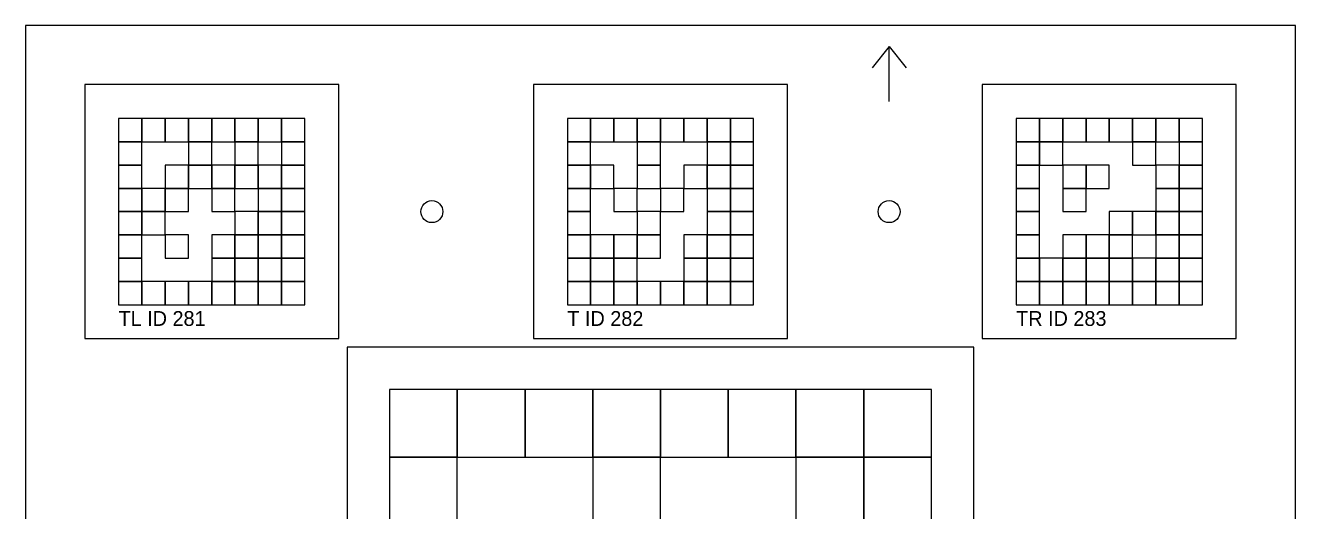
# Model space of a CAD drawing. Extents: x 0 to 1260, y -12 to 1580.
# Drawn here: x 0 to 300, y 1465.1 to 1580 of the extents above; entities that cross this region are included whole.
import ezdxf

# ---------------------------------------------------------------- set-up
doc = ezdxf.new("R2010")
doc.units = 0
for name, color, linetype in [('BLACK_POCKET', 7, 'CONTINUOUS'), ('CUT', 7, 'CONTINUOUS'), ('LABEL', 3, 'CONTINUOUS'), ('MOUNT_HOLE', 6, 'CONTINUOUS'), ('ORIENTATION', 7, 'CONTINUOUS'), ('QUIET_ZONE', 5, 'CONTINUOUS'), ('TAG_BOUNDARY', 8, 'CONTINUOUS')]:
    doc.layers.add(name, color=color, linetype=linetype)

msp = doc.modelspace()

# ---------------------------------------------------------------- linework, layer by layer
at = {"layer": 'BLACK_POCKET'}
for p, q in [((27.5, 1558), (22, 1558)), ((22, 1558), (22, 1552.5)), ((27.5, 1552.5), (27.5, 1558)), ((33, 1558), (27.5, 1558)), ((27.5, 1558), (27.5, 1552.5)), ((33, 1552.5), (33, 1558)), ((38.5, 1558), (33, 1558)), ((33, 1558), (33, 1552.5)), ((38.5, 1552.5), (38.5, 1558)), ((44, 1558), (38.5, 1558)), ((38.5, 1558), (38.5, 1552.5)), ((44, 1552.5), (44, 1558)), ((49.5, 1558), (44, 1558)), ((44, 1558), (44, 1552.5)), ((49.5, 1552.5), (49.5, 1558)), ((55, 1558), (49.5, 1558)), ((49.5, 1558), (49.5, 1552.5)), ((55, 1552.5), (55, 1558)), ((60.5, 1558), (55, 1558)), ((55, 1558), (55, 1552.5)), ((60.5, 1552.5), (60.5, 1558)), ((66, 1558), (60.5, 1558)), ((60.5, 1558), (60.5, 1552.5)), ((66, 1552.5), (66, 1558)), ((133.5, 1558), (128, 1558)), ((128, 1558), (128, 1552.5)), ((133.5, 1552.5), (133.5, 1558)), ((139, 1558), (133.5, 1558)), ((133.5, 1558), (133.5, 1552.5)), ((139, 1552.5), (139, 1558)), ((144.5, 1558), (139, 1558)), ((139, 1558), (139, 1552.5)), ((144.5, 1552.5), (144.5, 1558)), ((150, 1558), (144.5, 1558)), ((144.5, 1558), (144.5, 1552.5)), ((150, 1552.5), (150, 1558)), ((155.5, 1558), (150, 1558)), ((150, 1558), (150, 1552.5)), ((155.5, 1552.5), (155.5, 1558)), ((161, 1558), (155.5, 1558)), ((155.5, 1558), (155.5, 1552.5)), ((161, 1552.5), (161, 1558)), ((166.5, 1558), (161, 1558)), ((161, 1558), (161, 1552.5)), ((166.5, 1552.5), (166.5, 1558)), ((172, 1558), (166.5, 1558)), ((166.5, 1558), (166.5, 1552.5)), ((172, 1552.5), (172, 1558)), ((239.5, 1558), (234, 1558)), ((234, 1558), (234, 1552.5)), ((239.5, 1552.5), (239.5, 1558)), ((245, 1558), (239.5, 1558)), ((239.5, 1558), (239.5, 1552.5)), ((245, 1552.5), (245, 1558)), ((250.5, 1558), (245, 1558)), ((245, 1558), (245, 1552.5)), ((250.5, 1552.5), (250.5, 1558)), ((256, 1558), (250.5, 1558)), ((250.5, 1558), (250.5, 1552.5)), ((256, 1552.5), (256, 1558)), ((261.5, 1558), (256, 1558)), ((256, 1558), (256, 1552.5)), ((261.5, 1552.5), (261.5, 1558)), ((267, 1558), (261.5, 1558)), ((261.5, 1558), (261.5, 1552.5)), ((267, 1552.5), (267, 1558)), ((272.5, 1558), (267, 1558)), ((267, 1558), (267, 1552.5)), ((272.5, 1552.5), (272.5, 1558)), ((278, 1558), (272.5, 1558)), ((272.5, 1558), (272.5, 1552.5)), ((278, 1552.5), (278, 1558)), ((22, 1552.5), (27.5, 1552.5)), ((27.5, 1552.5), (22, 1552.5)), ((22, 1552.5), (22, 1547)), ((27.5, 1552.5), (33, 1552.5)), ((27.5, 1547), (27.5, 1552.5)), ((33, 1552.5), (38.5, 1552.5)), ((38.5, 1552.5), (44, 1552.5)), ((44, 1552.5), (38.5, 1552.5)), ((38.5, 1552.5), (38.5, 1547)), ((44, 1552.5), (49.5, 1552.5)), ((44, 1547), (44, 1552.5)), ((49.5, 1552.5), (55, 1552.5)), ((55, 1552.5), (49.5, 1552.5)), ((49.5, 1552.5), (49.5, 1547)), ((55, 1552.5), (60.5, 1552.5)), ((55, 1547), (55, 1552.5)), ((60.5, 1552.5), (66, 1552.5)), ((66, 1552.5), (60.5, 1552.5)), ((60.5, 1552.5), (60.5, 1547)), ((66, 1547), (66, 1552.5)), ((128, 1552.5), (133.5, 1552.5)), ((133.5, 1552.5), (128, 1552.5)), ((128, 1552.5), (128, 1547)), ((133.5, 1552.5), (139, 1552.5)), ((133.5, 1547), (133.5, 1552.5)), ((139, 1552.5), (144.5, 1552.5)), ((144.5, 1552.5), (150, 1552.5)), ((150, 1552.5), (144.5, 1552.5)), ((144.5, 1552.5), (144.5, 1547)), ((150, 1552.5), (155.5, 1552.5)), ((150, 1547), (150, 1552.5)), ((155.5, 1552.5), (161, 1552.5)), ((161, 1552.5), (166.5, 1552.5)), ((166.5, 1552.5), (161, 1552.5)), ((161, 1552.5), (161, 1547)), ((166.5, 1552.5), (172, 1552.5)), ((166.5, 1547), (166.5, 1552.5)), ((172, 1552.5), (166.5, 1552.5)), ((166.5, 1552.5), (166.5, 1547)), ((172, 1547), (172, 1552.5)), ((234, 1552.5), (239.5, 1552.5)), ((239.5, 1552.5), (234, 1552.5)), ((234, 1552.5), (234, 1547)), ((239.5, 1552.5), (245, 1552.5)), ((239.5, 1547), (239.5, 1552.5)), ((245, 1552.5), (239.5, 1552.5)), ((239.5, 1552.5), (239.5, 1547)), ((245, 1552.5), (250.5, 1552.5)), ((245, 1547), (245, 1552.5)), ((250.5, 1552.5), (256, 1552.5)), ((256, 1552.5), (261.5, 1552.5)), ((261.5, 1552.5), (267, 1552.5)), ((267, 1552.5), (261.5, 1552.5)), ((261.5, 1552.5), (261.5, 1547)), ((267, 1552.5), (272.5, 1552.5)), ((267, 1547), (267, 1552.5)), ((272.5, 1552.5), (278, 1552.5)), ((278, 1552.5), (272.5, 1552.5)), ((272.5, 1552.5), (272.5, 1547)), ((278, 1547), (278, 1552.5)), ((22, 1547), (27.5, 1547)), ((27.5, 1547), (22, 1547)), ((22, 1547), (22, 1541.5)), ((27.5, 1541.5), (27.5, 1547)), ((38.5, 1547), (33, 1547)), ((33, 1547), (33, 1541.5)), ((38.5, 1547), (44, 1547)), ((38.5, 1541.5), (38.5, 1547)), ((44, 1547), (38.5, 1547)), ((38.5, 1547), (38.5, 1541.5)), ((44, 1541.5), (44, 1547)), ((49.5, 1547), (44, 1547)), ((44, 1547), (44, 1541.5)), ((49.5, 1547), (55, 1547)), ((49.5, 1541.5), (49.5, 1547)), ((55, 1547), (49.5, 1547)), ((49.5, 1547), (49.5, 1541.5)), ((55, 1541.5), (55, 1547)), ((60.5, 1547), (55, 1547)), ((55, 1547), (55, 1541.5)), ((60.5, 1547), (66, 1547)), ((60.5, 1541.5), (60.5, 1547)), ((66, 1547), (60.5, 1547)), ((60.5, 1547), (60.5, 1541.5)), ((66, 1541.5), (66, 1547)), ((128, 1547), (133.5, 1547)), ((133.5, 1547), (128, 1547)), ((128, 1547), (128, 1541.5)), ((133.5, 1541.5), (133.5, 1547)), ((139, 1547), (133.5, 1547)), ((133.5, 1547), (133.5, 1541.5)), ((139, 1541.5), (139, 1547)), ((144.5, 1547), (150, 1547)), ((150, 1547), (144.5, 1547)), ((144.5, 1547), (144.5, 1541.5)), ((150, 1541.5), (150, 1547)), ((161, 1547), (155.5, 1547)), ((155.5, 1547), (155.5, 1541.5)), ((161, 1547), (166.5, 1547)), ((161, 1541.5), (161, 1547)), ((166.5, 1547), (161, 1547)), ((161, 1547), (161, 1541.5)), ((166.5, 1547), (172, 1547)), ((166.5, 1541.5), (166.5, 1547)), ((172, 1547), (166.5, 1547)), ((166.5, 1547), (166.5, 1541.5)), ((172, 1541.5), (172, 1547)), ((234, 1547), (239.5, 1547)), ((239.5, 1547), (234, 1547)), ((234, 1547), (234, 1541.5)), ((239.5, 1547), (245, 1547)), ((239.5, 1541.5), (239.5, 1547)), ((250.5, 1547), (245, 1547)), ((245, 1547), (245, 1541.5)), ((250.5, 1541.5), (250.5, 1547)), ((256, 1547), (250.5, 1547)), ((250.5, 1547), (250.5, 1541.5)), ((256, 1541.5), (256, 1547)), ((261.5, 1547), (267, 1547)), ((272.5, 1547), (267, 1547)), ((267, 1547), (267, 1541.5)), ((272.5, 1547), (278, 1547)), ((272.5, 1541.5), (272.5, 1547)), ((278, 1547), (272.5, 1547)), ((272.5, 1547), (272.5, 1541.5)), ((278, 1541.5), (278, 1547)), ((22, 1541.5), (27.5, 1541.5)), ((27.5, 1541.5), (22, 1541.5)), ((22, 1541.5), (22, 1536)), ((27.5, 1536), (27.5, 1541.5)), ((33, 1541.5), (27.5, 1541.5)), ((27.5, 1541.5), (27.5, 1536)), ((33, 1541.5), (38.5, 1541.5)), ((33, 1536), (33, 1541.5)), ((38.5, 1541.5), (33, 1541.5)), ((33, 1541.5), (33, 1536)), ((38.5, 1541.5), (44, 1541.5)), ((38.5, 1536), (38.5, 1541.5)), ((44, 1541.5), (49.5, 1541.5)), ((49.5, 1541.5), (44, 1541.5)), ((44, 1541.5), (44, 1536)), ((49.5, 1541.5), (55, 1541.5)), ((49.5, 1536), (49.5, 1541.5)), ((55, 1541.5), (60.5, 1541.5)), ((60.5, 1541.5), (55, 1541.5)), ((55, 1541.5), (55, 1536)), ((60.5, 1541.5), (66, 1541.5)), ((60.5, 1536), (60.5, 1541.5)), ((66, 1541.5), (60.5, 1541.5)), ((60.5, 1541.5), (60.5, 1536)), ((66, 1536), (66, 1541.5)), ((128, 1541.5), (133.5, 1541.5)), ((133.5, 1541.5), (128, 1541.5)), ((128, 1541.5), (128, 1536)), ((133.5, 1541.5), (139, 1541.5)), ((133.5, 1536), (133.5, 1541.5)), ((144.5, 1541.5), (139, 1541.5)), ((139, 1541.5), (139, 1536)), ((144.5, 1541.5), (150, 1541.5)), ((144.5, 1536), (144.5, 1541.5)), ((155.5, 1541.5), (150, 1541.5)), ((150, 1541.5), (150, 1536)), ((155.5, 1541.5), (161, 1541.5)), ((155.5, 1536), (155.5, 1541.5)), ((161, 1541.5), (166.5, 1541.5)), ((166.5, 1541.5), (161, 1541.5)), ((161, 1541.5), (161, 1536)), ((166.5, 1541.5), (172, 1541.5)), ((166.5, 1536), (166.5, 1541.5)), ((172, 1541.5), (166.5, 1541.5)), ((166.5, 1541.5), (166.5, 1536)), ((172, 1536), (172, 1541.5)), ((234, 1541.5), (239.5, 1541.5)), ((239.5, 1541.5), (234, 1541.5)), ((234, 1541.5), (234, 1536)), ((239.5, 1536), (239.5, 1541.5)), ((245, 1541.5), (250.5, 1541.5)), ((250.5, 1541.5), (245, 1541.5)), ((245, 1541.5), (245, 1536)), ((250.5, 1541.5), (256, 1541.5)), ((250.5, 1536), (250.5, 1541.5)), ((267, 1541.5), (272.5, 1541.5)), ((272.5, 1541.5), (267, 1541.5)), ((267, 1541.5), (267, 1536)), ((272.5, 1541.5), (278, 1541.5)), ((272.5, 1536), (272.5, 1541.5)), ((278, 1541.5), (272.5, 1541.5)), ((272.5, 1541.5), (272.5, 1536)), ((278, 1536), (278, 1541.5)), ((22, 1536), (27.5, 1536)), ((27.5, 1536), (22, 1536)), ((22, 1536), (22, 1530.5)), ((27.5, 1536), (33, 1536)), ((27.5, 1530.5), (27.5, 1536)), ((33, 1536), (27.5, 1536)), ((27.5, 1536), (27.5, 1530.5)), ((33, 1536), (38.5, 1536)), ((33, 1530.5), (33, 1536)), ((44, 1536), (49.5, 1536)), ((55, 1536), (49.5, 1536)), ((49.5, 1536), (49.5, 1530.5)), ((55, 1536), (60.5, 1536)), ((55, 1530.5), (55, 1536)), ((60.5, 1536), (55, 1536)), ((55, 1536), (55, 1530.5)), ((60.5, 1536), (66, 1536)), ((60.5, 1530.5), (60.5, 1536)), ((66, 1536), (60.5, 1536)), ((60.5, 1536), (60.5, 1530.5)), ((66, 1530.5), (66, 1536)), ((128, 1536), (133.5, 1536)), ((133.5, 1536), (128, 1536)), ((128, 1536), (128, 1530.5)), ((133.5, 1530.5), (133.5, 1536)), ((139, 1536), (144.5, 1536)), ((150, 1536), (144.5, 1536)), ((144.5, 1536), (144.5, 1530.5)), ((150, 1536), (155.5, 1536)), ((150, 1530.5), (150, 1536)), ((161, 1536), (166.5, 1536)), ((166.5, 1536), (161, 1536)), ((161, 1536), (161, 1530.5)), ((166.5, 1536), (172, 1536)), ((166.5, 1530.5), (166.5, 1536)), ((172, 1536), (166.5, 1536)), ((166.5, 1536), (166.5, 1530.5)), ((172, 1530.5), (172, 1536)), ((234, 1536), (239.5, 1536)), ((239.5, 1536), (234, 1536)), ((234, 1536), (234, 1530.5)), ((239.5, 1530.5), (239.5, 1536)), ((245, 1536), (250.5, 1536)), ((261.5, 1536), (256, 1536)), ((256, 1536), (256, 1530.5)), ((261.5, 1530.5), (261.5, 1536)), ((267, 1536), (261.5, 1536)), ((261.5, 1536), (261.5, 1530.5)), ((267, 1536), (272.5, 1536)), ((267, 1530.5), (267, 1536)), ((272.5, 1536), (267, 1536)), ((267, 1536), (267, 1530.5)), ((272.5, 1536), (278, 1536)), ((272.5, 1530.5), (272.5, 1536)), ((278, 1536), (272.5, 1536)), ((272.5, 1536), (272.5, 1530.5)), ((278, 1530.5), (278, 1536)), ((22, 1530.5), (27.5, 1530.5)), ((27.5, 1530.5), (22, 1530.5)), ((22, 1530.5), (22, 1525)), ((27.5, 1530.5), (33, 1530.5)), ((27.5, 1525), (27.5, 1530.5)), ((38.5, 1530.5), (33, 1530.5)), ((33, 1530.5), (33, 1525)), ((38.5, 1525), (38.5, 1530.5)), ((49.5, 1530.5), (44, 1530.5)), ((44, 1530.5), (44, 1525)), ((49.5, 1530.5), (55, 1530.5)), ((49.5, 1525), (49.5, 1530.5)), ((55, 1530.5), (49.5, 1530.5)), ((49.5, 1530.5), (49.5, 1525)), ((55, 1530.5), (60.5, 1530.5)), ((55, 1525), (55, 1530.5)), ((60.5, 1530.5), (55, 1530.5)), ((55, 1530.5), (55, 1525)), ((60.5, 1530.5), (66, 1530.5)), ((60.5, 1525), (60.5, 1530.5)), ((66, 1530.5), (60.5, 1530.5)), ((60.5, 1530.5), (60.5, 1525)), ((66, 1525), (66, 1530.5)), ((128, 1530.5), (133.5, 1530.5)), ((133.5, 1530.5), (128, 1530.5)), ((128, 1530.5), (128, 1525)), ((133.5, 1525), (133.5, 1530.5)), ((139, 1530.5), (133.5, 1530.5)), ((133.5, 1530.5), (133.5, 1525)), ((139, 1525), (139, 1530.5)), ((144.5, 1530.5), (139, 1530.5)), ((139, 1530.5), (139, 1525)), ((144.5, 1530.5), (150, 1530.5)), ((144.5, 1525), (144.5, 1530.5)), ((150, 1530.5), (144.5, 1530.5)), ((144.5, 1530.5), (144.5, 1525)), ((150, 1525), (150, 1530.5)), ((161, 1530.5), (155.5, 1530.5)), ((155.5, 1530.5), (155.5, 1525)), ((161, 1530.5), (166.5, 1530.5)), ((161, 1525), (161, 1530.5)), ((166.5, 1530.5), (161, 1530.5)), ((161, 1530.5), (161, 1525)), ((166.5, 1530.5), (172, 1530.5)), ((166.5, 1525), (166.5, 1530.5)), ((172, 1530.5), (166.5, 1530.5)), ((166.5, 1530.5), (166.5, 1525)), ((172, 1525), (172, 1530.5)), ((234, 1530.5), (239.5, 1530.5)), ((239.5, 1530.5), (234, 1530.5)), ((234, 1530.5), (234, 1525)), ((239.5, 1525), (239.5, 1530.5)), ((250.5, 1530.5), (245, 1530.5)), ((245, 1530.5), (245, 1525)), ((250.5, 1525), (250.5, 1530.5)), ((256, 1530.5), (250.5, 1530.5)), ((250.5, 1530.5), (250.5, 1525)), ((256, 1530.5), (261.5, 1530.5)), ((256, 1525), (256, 1530.5)), ((261.5, 1530.5), (256, 1530.5)), ((256, 1530.5), (256, 1525)), ((261.5, 1530.5), (267, 1530.5)), ((261.5, 1525), (261.5, 1530.5)), ((267, 1530.5), (272.5, 1530.5)), ((272.5, 1530.5), (267, 1530.5)), ((267, 1530.5), (267, 1525)), ((272.5, 1530.5), (278, 1530.5)), ((272.5, 1525), (272.5, 1530.5)), ((278, 1530.5), (272.5, 1530.5)), ((272.5, 1530.5), (272.5, 1525)), ((278, 1525), (278, 1530.5)), ((22, 1525), (27.5, 1525)), ((27.5, 1525), (22, 1525)), ((22, 1525), (22, 1519.5)), ((27.5, 1519.5), (27.5, 1525)), ((33, 1525), (38.5, 1525)), ((44, 1525), (49.5, 1525)), ((49.5, 1525), (44, 1525)), ((44, 1525), (44, 1519.5)), ((49.5, 1525), (55, 1525)), ((49.5, 1519.5), (49.5, 1525)), ((55, 1525), (49.5, 1525)), ((49.5, 1525), (49.5, 1519.5)), ((55, 1525), (60.5, 1525)), ((55, 1519.5), (55, 1525)), ((60.5, 1525), (55, 1525)), ((55, 1525), (55, 1519.5)), ((60.5, 1525), (66, 1525)), ((60.5, 1519.5), (60.5, 1525)), ((66, 1525), (60.5, 1525)), ((60.5, 1525), (60.5, 1519.5)), ((66, 1519.5), (66, 1525)), ((128, 1525), (133.5, 1525)), ((133.5, 1525), (128, 1525)), ((128, 1525), (128, 1519.5)), ((133.5, 1525), (139, 1525)), ((133.5, 1519.5), (133.5, 1525)), ((139, 1525), (133.5, 1525)), ((133.5, 1525), (133.5, 1519.5)), ((139, 1525), (144.5, 1525)), ((139, 1519.5), (139, 1525)), ((144.5, 1525), (139, 1525)), ((139, 1525), (139, 1519.5)), ((144.5, 1525), (150, 1525)), ((144.5, 1519.5), (144.5, 1525)), ((155.5, 1525), (161, 1525)), ((161, 1525), (155.5, 1525)), ((155.5, 1525), (155.5, 1519.5)), ((161, 1525), (166.5, 1525)), ((161, 1519.5), (161, 1525)), ((166.5, 1525), (161, 1525)), ((161, 1525), (161, 1519.5)), ((166.5, 1525), (172, 1525)), ((166.5, 1519.5), (166.5, 1525)), ((172, 1525), (166.5, 1525)), ((166.5, 1525), (166.5, 1519.5)), ((172, 1519.5), (172, 1525)), ((234, 1525), (239.5, 1525)), ((239.5, 1525), (234, 1525)), ((234, 1525), (234, 1519.5)), ((239.5, 1519.5), (239.5, 1525)), ((245, 1525), (239.5, 1525)), ((239.5, 1525), (239.5, 1519.5)), ((245, 1525), (250.5, 1525)), ((245, 1519.5), (245, 1525)), ((250.5, 1525), (245, 1525)), ((245, 1525), (245, 1519.5)), ((250.5, 1525), (256, 1525)), ((250.5, 1519.5), (250.5, 1525)), ((256, 1525), (250.5, 1525)), ((250.5, 1525), (250.5, 1519.5)), ((256, 1525), (261.5, 1525)), ((256, 1519.5), (256, 1525)), ((261.5, 1525), (256, 1525)), ((256, 1525), (256, 1519.5)), ((261.5, 1519.5), (261.5, 1525)), ((267, 1525), (261.5, 1525)), ((261.5, 1525), (261.5, 1519.5)), ((267, 1525), (272.5, 1525)), ((267, 1519.5), (267, 1525)), ((272.5, 1525), (267, 1525)), ((267, 1525), (267, 1519.5)), ((272.5, 1525), (278, 1525)), ((272.5, 1519.5), (272.5, 1525)), ((278, 1525), (272.5, 1525)), ((272.5, 1525), (272.5, 1519.5)), ((278, 1519.5), (278, 1525)), ((22, 1519.5), (27.5, 1519.5)), ((27.5, 1519.5), (22, 1519.5)), ((22, 1519.5), (22, 1514)), ((27.5, 1514), (27.5, 1519.5)), ((33, 1519.5), (27.5, 1519.5)), ((27.5, 1519.5), (27.5, 1514)), ((33, 1514), (33, 1519.5)), ((38.5, 1519.5), (33, 1519.5)), ((33, 1519.5), (33, 1514)), ((38.5, 1514), (38.5, 1519.5)), ((44, 1519.5), (38.5, 1519.5)), ((38.5, 1519.5), (38.5, 1514)), ((44, 1519.5), (49.5, 1519.5)), ((44, 1514), (44, 1519.5)), ((49.5, 1519.5), (44, 1519.5)), ((44, 1519.5), (44, 1514)), ((49.5, 1519.5), (55, 1519.5)), ((49.5, 1514), (49.5, 1519.5)), ((55, 1519.5), (49.5, 1519.5)), ((49.5, 1519.5), (49.5, 1514)), ((55, 1519.5), (60.5, 1519.5)), ((55, 1514), (55, 1519.5)), ((60.5, 1519.5), (55, 1519.5)), ((55, 1519.5), (55, 1514)), ((60.5, 1519.5), (66, 1519.5)), ((60.5, 1514), (60.5, 1519.5)), ((66, 1519.5), (60.5, 1519.5)), ((60.5, 1519.5), (60.5, 1514)), ((66, 1514), (66, 1519.5)), ((128, 1519.5), (133.5, 1519.5)), ((133.5, 1519.5), (128, 1519.5)), ((128, 1519.5), (128, 1514)), ((133.5, 1519.5), (139, 1519.5)), ((133.5, 1514), (133.5, 1519.5)), ((139, 1519.5), (133.5, 1519.5)), ((133.5, 1519.5), (133.5, 1514)), ((139, 1519.5), (144.5, 1519.5)), ((139, 1514), (139, 1519.5)), ((144.5, 1519.5), (139, 1519.5)), ((139, 1519.5), (139, 1514)), ((144.5, 1514), (144.5, 1519.5)), ((150, 1519.5), (144.5, 1519.5)), ((144.5, 1519.5), (144.5, 1514)), ((150, 1514), (150, 1519.5)), ((155.5, 1519.5), (150, 1519.5)), ((150, 1519.5), (150, 1514)), ((155.5, 1519.5), (161, 1519.5)), ((155.5, 1514), (155.5, 1519.5)), ((161, 1519.5), (155.5, 1519.5)), ((155.5, 1519.5), (155.5, 1514)), ((161, 1519.5), (166.5, 1519.5)), ((161, 1514), (161, 1519.5)), ((166.5, 1519.5), (161, 1519.5)), ((161, 1519.5), (161, 1514)), ((166.5, 1519.5), (172, 1519.5)), ((166.5, 1514), (166.5, 1519.5)), ((172, 1519.5), (166.5, 1519.5)), ((166.5, 1519.5), (166.5, 1514)), ((172, 1514), (172, 1519.5)), ((234, 1519.5), (239.5, 1519.5)), ((239.5, 1519.5), (234, 1519.5)), ((234, 1519.5), (234, 1514)), ((239.5, 1519.5), (245, 1519.5)), ((239.5, 1514), (239.5, 1519.5)), ((245, 1519.5), (239.5, 1519.5)), ((239.5, 1519.5), (239.5, 1514)), ((245, 1519.5), (250.5, 1519.5)), ((245, 1514), (245, 1519.5)), ((250.5, 1519.5), (245, 1519.5)), ((245, 1519.5), (245, 1514)), ((250.5, 1519.5), (256, 1519.5)), ((250.5, 1514), (250.5, 1519.5)), ((256, 1519.5), (250.5, 1519.5)), ((250.5, 1519.5), (250.5, 1514)), ((256, 1519.5), (261.5, 1519.5)), ((256, 1514), (256, 1519.5)), ((261.5, 1519.5), (256, 1519.5)), ((256, 1519.5), (256, 1514)), ((261.5, 1519.5), (267, 1519.5)), ((261.5, 1514), (261.5, 1519.5)), ((267, 1519.5), (261.5, 1519.5)), ((261.5, 1519.5), (261.5, 1514)), ((267, 1519.5), (272.5, 1519.5)), ((267, 1514), (267, 1519.5)), ((272.5, 1519.5), (267, 1519.5)), ((267, 1519.5), (267, 1514)), ((272.5, 1519.5), (278, 1519.5)), ((272.5, 1514), (272.5, 1519.5)), ((278, 1519.5), (272.5, 1519.5)), ((272.5, 1519.5), (272.5, 1514)), ((278, 1514), (278, 1519.5)), ((22, 1514), (27.5, 1514)), ((27.5, 1514), (33, 1514)), ((33, 1514), (38.5, 1514)), ((38.5, 1514), (44, 1514)), ((44, 1514), (49.5, 1514)), ((49.5, 1514), (55, 1514)), ((55, 1514), (60.5, 1514)), ((60.5, 1514), (66, 1514)), ((128, 1514), (133.5, 1514)), ((133.5, 1514), (139, 1514)), ((139, 1514), (144.5, 1514)), ((144.5, 1514), (150, 1514)), ((150, 1514), (155.5, 1514)), ((155.5, 1514), (161, 1514)), ((161, 1514), (166.5, 1514)), ((166.5, 1514), (172, 1514)), ((234, 1514), (239.5, 1514)), ((239.5, 1514), (245, 1514)), ((245, 1514), (250.5, 1514)), ((250.5, 1514), (256, 1514)), ((256, 1514), (261.5, 1514)), ((261.5, 1514), (267, 1514)), ((267, 1514), (272.5, 1514)), ((272.5, 1514), (278, 1514)), ((102, 1494), (86, 1494)), ((86, 1494), (86, 1478)), ((102, 1478), (102, 1494)), ((118, 1494), (102, 1494)), ((102, 1494), (102, 1478)), ((118, 1478), (118, 1494)), ((134, 1494), (118, 1494)), ((118, 1494), (118, 1478)), ((134, 1478), (134, 1494)), ((150, 1494), (134, 1494)), ((134, 1494), (134, 1478)), ((150, 1478), (150, 1494)), ((166, 1494), (150, 1494)), ((150, 1494), (150, 1478)), ((166, 1478), (166, 1494)), ((182, 1494), (166, 1494)), ((166, 1494), (166, 1478)), ((182, 1478), (182, 1494)), ((198, 1494), (182, 1494)), ((182, 1494), (182, 1478)), ((198, 1478), (198, 1494)), ((214, 1494), (198, 1494)), ((198, 1494), (198, 1478)), ((214, 1478), (214, 1494)), ((86, 1478), (102, 1478)), ((102, 1478), (86, 1478)), ((86, 1478), (86, 1462)), ((102, 1478), (118, 1478)), ((102, 1462), (102, 1478)), ((118, 1478), (134, 1478)), ((134, 1478), (150, 1478)), ((150, 1478), (134, 1478)), ((134, 1478), (134, 1462)), ((150, 1478), (166, 1478)), ((150, 1462), (150, 1478)), ((166, 1478), (182, 1478)), ((182, 1478), (198, 1478)), ((198, 1478), (182, 1478)), ((182, 1478), (182, 1462)), ((198, 1478), (214, 1478)), ((198, 1462), (198, 1478)), ((214, 1478), (198, 1478)), ((198, 1478), (198, 1462)), ((214, 1462), (214, 1478))]:
    msp.add_line(p, q, dxfattribs=at)
at = {"layer": 'CUT'}
for p, q in [((300, 1580), (0, 1580)), ((0, 1580), (0, 1280)), ((300, 1280), (300, 1580))]:
    msp.add_line(p, q, dxfattribs=at)
at = {"layer": 'MOUNT_HOLE'}
for centre in [(96, 1536), (204, 1536)]:
    msp.add_circle(centre, 2.6, dxfattribs=at)
at = {"layer": 'ORIENTATION'}
for p, q in [((204, 1575), (200, 1570)), ((204, 1562), (204, 1575)), ((204, 1575), (208, 1570))]:
    msp.add_line(p, q, dxfattribs=at)
at = {"layer": 'QUIET_ZONE'}
for p, q in [((74, 1566), (14, 1566)), ((14, 1566), (14, 1506)), ((74, 1506), (74, 1566)), ((180, 1566), (120, 1566)), ((120, 1566), (120, 1506)), ((180, 1506), (180, 1566)), ((286, 1566), (226, 1566)), ((226, 1566), (226, 1506)), ((286, 1506), (286, 1566)), ((14, 1506), (74, 1506)), ((120, 1506), (180, 1506)), ((226, 1506), (286, 1506)), ((224, 1504), (76, 1504)), ((76, 1504), (76, 1356)), ((224, 1356), (224, 1504))]:
    msp.add_line(p, q, dxfattribs=at)
at = {"layer": 'TAG_BOUNDARY'}
for p, q in [((66, 1558), (22, 1558)), ((22, 1558), (22, 1514)), ((66, 1514), (66, 1558)), ((172, 1558), (128, 1558)), ((128, 1558), (128, 1514)), ((172, 1514), (172, 1558)), ((278, 1558), (234, 1558)), ((234, 1558), (234, 1514)), ((278, 1514), (278, 1558)), ((22, 1514), (66, 1514)), ((128, 1514), (172, 1514)), ((234, 1514), (278, 1514)), ((214, 1494), (86, 1494)), ((86, 1494), (86, 1366)), ((214, 1366), (214, 1494))]:
    msp.add_line(p, q, dxfattribs=at)

# ---------------------------------------------------------------- texts
at = {"layer": 'LABEL'}
for s, p in [('TL ID 281', (22, 1509)), ('T ID 282', (128, 1509)), ('TR ID 283', (234, 1509))]:
    msp.add_text(s, height=3.5, dxfattribs=at).set_placement(p)

doc.saveas('drawing.dxf')
